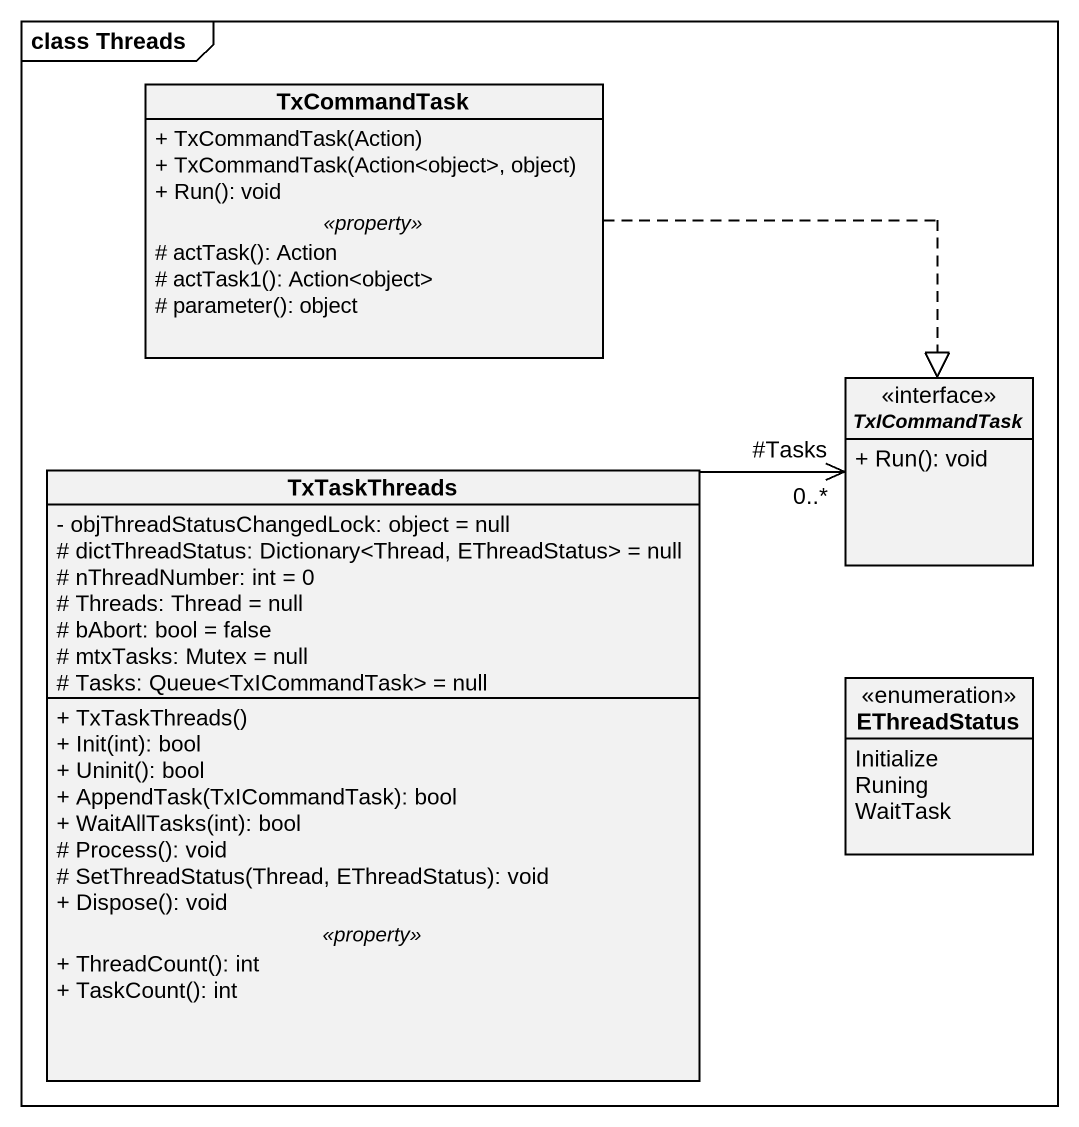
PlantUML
@startuml
mainframe class Threads
hide circle
hide empty members
skinparam classAttributeIconSize 0
class TxCommandTask {
  + TxCommandTask(Action)
  + TxCommandTask(Action<object>, object)
  + Run(): void
  .. <<property>> ..
  # actTask(): Action
  # actTask1(): Action<object>
  # parameter(): object
}
interface TxICommandTask {
  + Run(): void
}
class TxTaskThreads {
  - objThreadStatusChangedLock: object = null
  # dictThreadStatus: Dictionary<Thread, EThreadStatus> = null
  # nThreadNumber: int = 0
  # Threads: Thread = null
  # bAbort: bool = false
  # mtxTasks: Mutex = null
  # Tasks: Queue<TxICommandTask> = null
  --
  + TxTaskThreads()
  + Init(int): bool
  + Uninit(): bool
  + AppendTask(TxICommandTask): bool
  + WaitAllTasks(int): bool
  # Process(): void
  # SetThreadStatus(Thread, EThreadStatus): void
  + Dispose(): void
  .. <<property>> ..
  + ThreadCount(): int
  + TaskCount(): int
}
enum EThreadStatus {
  Initialize
  Runing
  WaitTask
}
TxCommandTask .right.|> TxICommandTask
TxTaskThreads -right-> "#Tasks\n0..*" TxICommandTask
@enduml
